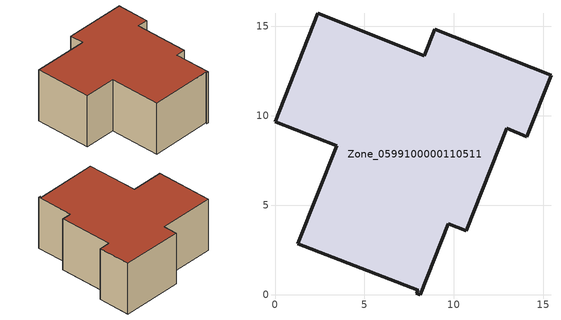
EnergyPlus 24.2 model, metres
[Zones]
Zone_0599100000110511
 floor ground (C_G): 3.45,8.31 0,9.67 2.39,15.73 8.36,13.36 8.95,14.85 15.45,12.28 14.08,8.84 12.96,9.29 10.7,3.57 9.69,3.97 8.12,0 7.91,0.08 8.01,0.25 1.28,2.83 z0
 wall outside (C_F): 14.08,8.84 15.45,12.28 8.95,14.85 8.36,13.36 2.39,15.73 0,9.67 3.45,8.31 1.28,2.83 8.01,0.25 7.91,0.08 8.12,0 9.69,3.97 10.7,3.57 12.96,9.29 14.08,8.84 z0:6.12
 roof outside (C_R): 8.12,0 9.69,3.97 10.7,3.57 12.96,9.29 14.08,8.84 15.45,12.28 8.95,14.85 8.36,13.36 2.39,15.73 0,9.67 3.45,8.31 1.28,2.83 8.01,0.25 7.91,0.08 z6.12
[BUILDING]
Pand.0599100000110511: North Axis=0; Terrain=City; Loads Convergence Tolerance Value=0.04; Temperature Convergence Tolerance Value=0.4; Solar Distribution=FullExterior; Maximum Number of Warmup Days=25; Minimum Number of Warmup Days=1
[Site:Location]
Rotterdam.The.Hague.AP_ZH_NLD Design_Conditions: Latitude=51.96; Longitude=4.45; Time Zone=1; Elevation=-4.5
[SITE:GROUNDTEMPERATURE:BUILDINGSURFACE]
18, 18, 18, 18, 18, 18, 18, 18, 18, 18, 18, 18
[MATERIAL] Thermal Absorptance=0.9; Solar Absorptance=0.7; Visible Absorptance=0.7
Name | Roughness | Thickness | Conductivity | Density | Specific Heat
G.D.1965 | MediumSmooth | 0.15 | 1 | 540 | 1210
F.D.1965 | Rough | 0.3 | 0.857143 | 1920 | 840
R.D.1965 | MediumRough | 0.2 | 0.08 | 1500 | 1000
[CONSTRUCTION]
C_G: G.D.1965
C_F: F.D.1965
C_R: R.D.1965
[ZONE]
Zone_0599100000110511: Type=1; Multiplier=1; Ceiling Height=Autocalculate; Volume=Autocalculate; Floor Area=autocalculate; Part of Total Floor Area=Yes
[ZONEINFILTRATION:DESIGNFLOWRATE]
Infil_Zone_0599100000110511: Zone or ZoneList or Space or SpaceList=Zone_0599100000110511; Schedule=AlwaysOn; Design Flow Rate Calculation Method=Flow/Area; Flow Rate per Floor Area=0.0042; Constant Term Coefficient=1; Temperature Term Coefficient=0; Velocity Term Coefficient=0; Velocity Squared Term Coefficient=0
[HVACTEMPLATE:ZONE:IDEALLOADSAIRSYSTEM]
Zone_0599100000110511: Maximum Heating Supply Air Temperature=50; Minimum Cooling Supply Air Temperature=13; Maximum Heating Supply Air Humidity Ratio=0.0156; Minimum Cooling Supply Air Humidity Ratio=0.0077; Heating Limit=NoLimit; Cooling Limit=NoLimit; Dehumidification Control Type=ConstantSensibleHeatRatio; Cooling Sensible Heat Ratio=0.7; Dehumidification Setpoint=60; Humidification Control Type=None; Humidification Setpoint=30; Outdoor Air Method=None; Outdoor Air Flow Rate per Person=0.00944; Outdoor Air Flow Rate per Zone Floor Area=0; Outdoor Air Flow Rate per Zone=0; Demand Controlled Ventilation Type=None; Outdoor Air Economizer Type=NoEconomizer; Heat Recovery Type=None; Sensible Heat Recovery Effectiveness=0.7; Latent Heat Recovery Effectiveness=0.65
[ZONECONTROL:THERMOSTAT]
ThermostatControl_Zone_0599100000110511: Zone or ZoneList=Zone_0599100000110511; Control Type Schedule=DualSetpointControlType; Control 1=Thermostat_Zone_0599100000110511; Temperature Difference Between Cutout And Setpoint=0
[THERMOSTATSETPOINT:DUALSETPOINT]
Thermostat_Zone_0599100000110511: Heating Setpoint Temperature Schedule=HeatingSetpoint_Zone_0599100000110511; Cooling Setpoint Temperature Schedule=CoolingSetpoint_Zone_0599100000110511
[SCHEDULE:COMPACT]
HeatingSetpoint_Zone_0599100000110511: Through: 12/31, For: AllDays, Until: 24:00, 21
CoolingSetpoint_Zone_0599100000110511: Through: 12/31, For: AllDays, Until: 24:00, 24
DualSetpointControlType: Through: 12/31, For: AllDays, Until: 24:00, 4
AlwaysOn: Through: 12/31, For: AllDays, Until: 24:00, 1
